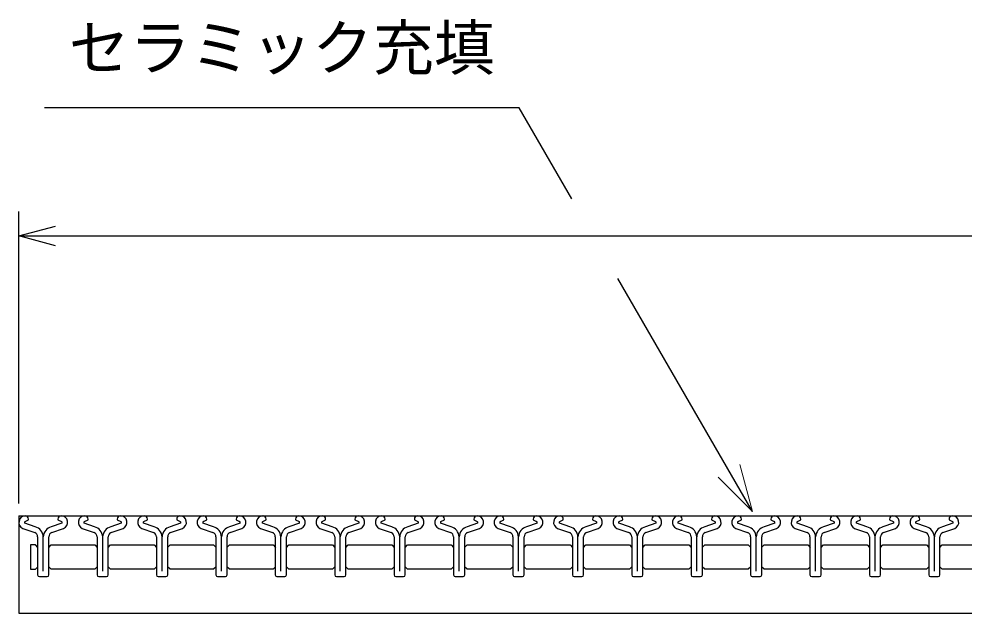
# Model space of a CAD drawing. Units: millimetres, scale not verified. Extents: x -1820 to 1731, y -1282 to 1054.
# Drawn here: x -1419 to -1030.8, y -441.5 to -197.3 of the extents above; entities that cross this region are included whole.
import ezdxf
from ezdxf.enums import TextEntityAlignment as Align

# ---------------------------------------------------------------- set-up
doc = ezdxf.new("R2010")
doc.units = ezdxf.units.MM
doc.header["$LTSCALE"] = 10
for name, color, linetype, lineweight in [('0_2', 150, 'Continuous', 25), ('16', 3, 'Continuous', 25), ('22', 2, 'Continuous', 25)]:
    doc.layers.add(name, color=color, linetype=linetype, lineweight=lineweight)
doc.styles.add('ベクトル', font='')
doc.styles.get('ベクトル').set_extended_font_data('ベクトル')

msp = doc.modelspace()

# ---------------------------------------------------------------- linework, layer by layer
at = {"layer": '0_2', "color": 4}
for p, q in [((-1213.55, -233.77), (-1408.55, -233.77)), ((-1191.93, -271.22), (-1213.55, -233.77)), ((-1117.72, -399.76), (-1173.03, -303.96))]:
    msp.add_line(p, q, dxfattribs=at)
at = {"layer": '0_2', "color": 4, "lineweight": 13}
for p, q in [((-1117.72, -399.76), (-1122.9, -380.44)), ((-1131.86, -385.61), (-1117.72, -399.76))]:
    msp.add_line(p, q, dxfattribs=at)
at = {"layer": '16'}
for p, q in [((-1419, -401.5), (-423, -401.5)), ((-1419, -401.5), (-1419, -441.5)), ((-1416.46, -403.81), (-1415.02, -403.11)), ((-1415.02, -403.11), (-1415.02, -402.88)), ((-1403, -402.88), (-1403, -403.11)), ((-1403, -403.11), (-1401.56, -403.81)), ((-1392.06, -403.81), (-1390.62, -403.11)), ((-1390.62, -403.11), (-1390.62, -402.88)), ((-1378.6, -402.88), (-1378.6, -403.11)), ((-1378.6, -403.11), (-1377.16, -403.81)), ((-1367.66, -403.81), (-1366.22, -403.11)), ((-1366.22, -403.11), (-1366.22, -402.88)), ((-1354.2, -402.88), (-1354.2, -403.11)), ((-1354.2, -403.11), (-1352.76, -403.81)), ((-1343.26, -403.81), (-1341.82, -403.11)), ((-1341.82, -403.11), (-1341.82, -402.88)), ((-1329.8, -402.88), (-1329.8, -403.11)), ((-1329.8, -403.11), (-1328.36, -403.81)), ((-1318.86, -403.81), (-1317.42, -403.11)), ((-1317.42, -403.11), (-1317.42, -402.88)), ((-1305.4, -402.88), (-1305.4, -403.11)), ((-1305.4, -403.11), (-1303.96, -403.81)), ((-1294.46, -403.81), (-1293.02, -403.11)), ((-1293.02, -403.11), (-1293.02, -402.88)), ((-1281, -402.88), (-1281, -403.11)), ((-1281, -403.11), (-1279.56, -403.81)), ((-1270.06, -403.81), (-1268.62, -403.11)), ((-1268.62, -403.11), (-1268.62, -402.88)), ((-1256.6, -402.88), (-1256.6, -403.11)), ((-1256.6, -403.11), (-1255.16, -403.81)), ((-1245.66, -403.81), (-1244.22, -403.11)), ((-1244.22, -403.11), (-1244.22, -402.88)), ((-1232.2, -402.88), (-1232.2, -403.11)), ((-1232.2, -403.11), (-1230.76, -403.81)), ((-1221.26, -403.81), (-1219.82, -403.11)), ((-1219.82, -403.11), (-1219.82, -402.88)), ((-1207.8, -402.88), (-1207.8, -403.11)), ((-1207.8, -403.11), (-1206.36, -403.81)), ((-1196.86, -403.81), (-1195.42, -403.11)), ((-1195.42, -403.11), (-1195.42, -402.88)), ((-1183.4, -402.88), (-1183.4, -403.11)), ((-1183.4, -403.11), (-1181.96, -403.81)), ((-1172.46, -403.81), (-1171.02, -403.11)), ((-1171.02, -403.11), (-1171.02, -402.88)), ((-1159, -402.88), (-1159, -403.11)), ((-1159, -403.11), (-1157.56, -403.81)), ((-1148.06, -403.81), (-1146.62, -403.11)), ((-1146.62, -403.11), (-1146.62, -402.88)), ((-1134.6, -402.88), (-1134.6, -403.11)), ((-1134.6, -403.11), (-1133.16, -403.81)), ((-1123.66, -403.81), (-1122.22, -403.11)), ((-1122.22, -403.11), (-1122.22, -402.88)), ((-1110.2, -402.88), (-1110.2, -403.11)), ((-1110.2, -403.11), (-1108.76, -403.81)), ((-1099.26, -403.81), (-1097.82, -403.11)), ((-1097.82, -403.11), (-1097.82, -402.88)), ((-1085.8, -402.88), (-1085.8, -403.11)), ((-1085.8, -403.11), (-1084.36, -403.81)), ((-1074.86, -403.81), (-1073.42, -403.11)), ((-1073.42, -403.11), (-1073.42, -402.88)), ((-1061.4, -402.88), (-1061.4, -403.11)), ((-1061.4, -403.11), (-1059.96, -403.81)), ((-1050.46, -403.81), (-1049.02, -403.11)), ((-1049.02, -403.11), (-1049.02, -402.88)), ((-1037, -402.88), (-1037, -403.11)), ((-1037, -403.11), (-1035.56, -403.81)), ((-1417.38, -406.68), (-1412.51, -408.39)), ((-1412.3, -406.03), (-1416.62, -404.51)), ((-1401.4, -404.51), (-1405.72, -406.03)), ((-1405.51, -408.39), (-1400.64, -406.68)), ((-1392.98, -406.68), (-1388.11, -408.39)), ((-1387.9, -406.03), (-1392.22, -404.51)), ((-1377, -404.51), (-1381.32, -406.03)), ((-1381.11, -408.39), (-1376.24, -406.68)), ((-1368.58, -406.68), (-1363.71, -408.39)), ((-1363.5, -406.03), (-1367.82, -404.51)), ((-1352.6, -404.51), (-1356.92, -406.03)), ((-1356.71, -408.39), (-1351.84, -406.68)), ((-1344.18, -406.68), (-1339.31, -408.39)), ((-1339.1, -406.03), (-1343.42, -404.51)), ((-1328.2, -404.51), (-1332.52, -406.03)), ((-1332.31, -408.39), (-1327.44, -406.68)), ((-1319.78, -406.68), (-1314.91, -408.39)), ((-1314.7, -406.03), (-1319.02, -404.51)), ((-1303.8, -404.51), (-1308.12, -406.03)), ((-1307.91, -408.39), (-1303.04, -406.68)), ((-1295.38, -406.68), (-1290.51, -408.39)), ((-1290.3, -406.03), (-1294.62, -404.51)), ((-1279.4, -404.51), (-1283.72, -406.03)), ((-1283.51, -408.39), (-1278.64, -406.68)), ((-1270.98, -406.68), (-1266.11, -408.39)), ((-1265.9, -406.03), (-1270.22, -404.51)), ((-1255, -404.51), (-1259.32, -406.03)), ((-1259.11, -408.39), (-1254.24, -406.68)), ((-1246.58, -406.68), (-1241.71, -408.39)), ((-1241.5, -406.03), (-1245.82, -404.51)), ((-1230.6, -404.51), (-1234.92, -406.03)), ((-1234.71, -408.39), (-1229.84, -406.68)), ((-1222.18, -406.68), (-1217.31, -408.39)), ((-1217.1, -406.03), (-1221.42, -404.51)), ((-1206.2, -404.51), (-1210.52, -406.03)), ((-1210.31, -408.39), (-1205.44, -406.68)), ((-1197.78, -406.68), (-1192.91, -408.39)), ((-1192.7, -406.03), (-1197.02, -404.51)), ((-1181.8, -404.51), (-1186.12, -406.03)), ((-1185.91, -408.39), (-1181.04, -406.68)), ((-1173.38, -406.68), (-1168.51, -408.39)), ((-1168.3, -406.03), (-1172.62, -404.51)), ((-1157.4, -404.51), (-1161.72, -406.03)), ((-1161.51, -408.39), (-1156.64, -406.68)), ((-1148.98, -406.68), (-1144.11, -408.39)), ((-1143.9, -406.03), (-1148.22, -404.51)), ((-1133, -404.51), (-1137.32, -406.03)), ((-1137.11, -408.39), (-1132.24, -406.68)), ((-1124.58, -406.68), (-1119.71, -408.39)), ((-1119.5, -406.03), (-1123.82, -404.51)), ((-1108.6, -404.51), (-1112.92, -406.03)), ((-1112.71, -408.39), (-1107.84, -406.68)), ((-1100.18, -406.68), (-1095.31, -408.39)), ((-1095.1, -406.03), (-1099.42, -404.51)), ((-1084.2, -404.51), (-1088.52, -406.03)), ((-1088.31, -408.39), (-1083.44, -406.68)), ((-1075.78, -406.68), (-1070.91, -408.39)), ((-1070.7, -406.03), (-1075.02, -404.51)), ((-1059.8, -404.51), (-1064.12, -406.03)), ((-1063.91, -408.39), (-1059.04, -406.68)), ((-1051.38, -406.68), (-1046.51, -408.39)), ((-1046.3, -406.03), (-1050.62, -404.51)), ((-1035.4, -404.51), (-1039.72, -406.03)), ((-1039.51, -408.39), (-1034.64, -406.68)), ((-1411.31, -410.09), (-1411.31, -425.81)), ((-1409, -424.21), (-1409, -410.14)), ((-1406.71, -425.81), (-1406.71, -410.09)), ((-1386.91, -410.09), (-1386.91, -425.81)), ((-1384.6, -424.21), (-1384.6, -410.14)), ((-1382.31, -425.81), (-1382.31, -410.09)), ((-1362.51, -410.09), (-1362.51, -425.81)), ((-1360.2, -424.21), (-1360.2, -410.14)), ((-1357.91, -425.81), (-1357.91, -410.09)), ((-1338.11, -410.09), (-1338.11, -425.81)), ((-1335.8, -424.21), (-1335.8, -410.14)), ((-1333.51, -425.81), (-1333.51, -410.09)), ((-1313.71, -410.09), (-1313.71, -425.81)), ((-1311.4, -424.21), (-1311.4, -410.14)), ((-1309.11, -425.81), (-1309.11, -410.09)), ((-1289.31, -410.09), (-1289.31, -425.81)), ((-1287, -424.21), (-1287, -410.14)), ((-1284.71, -425.81), (-1284.71, -410.09)), ((-1264.91, -410.09), (-1264.91, -425.81)), ((-1262.6, -424.21), (-1262.6, -410.14)), ((-1260.31, -425.81), (-1260.31, -410.09)), ((-1240.51, -410.09), (-1240.51, -425.81)), ((-1238.2, -424.21), (-1238.2, -410.14)), ((-1235.91, -425.81), (-1235.91, -410.09)), ((-1216.11, -410.09), (-1216.11, -425.81)), ((-1213.8, -424.21), (-1213.8, -410.14)), ((-1211.51, -425.81), (-1211.51, -410.09)), ((-1191.71, -410.09), (-1191.71, -425.81)), ((-1189.4, -424.21), (-1189.4, -410.14)), ((-1187.11, -425.81), (-1187.11, -410.09)), ((-1167.31, -410.09), (-1167.31, -425.81)), ((-1165, -424.21), (-1165, -410.14)), ((-1162.71, -425.81), (-1162.71, -410.09)), ((-1142.91, -410.09), (-1142.91, -425.81)), ((-1140.6, -424.21), (-1140.6, -410.14)), ((-1138.31, -425.81), (-1138.31, -410.09)), ((-1118.51, -410.09), (-1118.51, -425.81)), ((-1116.2, -424.21), (-1116.2, -410.14)), ((-1113.91, -425.81), (-1113.91, -410.09)), ((-1094.11, -410.09), (-1094.11, -425.81)), ((-1091.8, -424.21), (-1091.8, -410.14)), ((-1089.51, -425.81), (-1089.51, -410.09)), ((-1069.71, -410.09), (-1069.71, -425.81)), ((-1067.4, -424.21), (-1067.4, -410.14)), ((-1065.11, -425.81), (-1065.11, -410.09)), ((-1045.31, -410.09), (-1045.31, -425.81)), ((-1043, -424.21), (-1043, -410.14)), ((-1040.71, -425.81), (-1040.71, -410.09)), ((-1412.25, -413.5), (-1414.25, -413.5)), ((-1414.25, -413.5), (-1414.25, -423.5)), ((-1411.25, -414.5), (-1412.25, -413.5)), ((-1406.75, -414.5), (-1405.75, -413.5)), ((-1405.75, -413.5), (-1387.85, -413.5)), ((-1387.85, -413.5), (-1386.85, -414.5)), ((-1382.35, -414.5), (-1381.35, -413.5)), ((-1381.35, -413.5), (-1363.45, -413.5)), ((-1363.45, -413.5), (-1362.45, -414.5)), ((-1357.95, -414.5), (-1356.95, -413.5)), ((-1356.95, -413.5), (-1339.05, -413.5)), ((-1339.05, -413.5), (-1338.05, -414.5)), ((-1333.55, -414.5), (-1332.55, -413.5)), ((-1332.55, -413.5), (-1314.65, -413.5)), ((-1314.65, -413.5), (-1313.65, -414.5)), ((-1309.15, -414.5), (-1308.15, -413.5)), ((-1308.15, -413.5), (-1290.25, -413.5)), ((-1290.25, -413.5), (-1289.25, -414.5)), ((-1284.75, -414.5), (-1283.75, -413.5)), ((-1283.75, -413.5), (-1265.85, -413.5)), ((-1265.85, -413.5), (-1264.85, -414.5)), ((-1260.35, -414.5), (-1259.35, -413.5)), ((-1259.35, -413.5), (-1241.45, -413.5)), ((-1241.45, -413.5), (-1240.45, -414.5)), ((-1235.95, -414.5), (-1234.95, -413.5)), ((-1234.95, -413.5), (-1217.05, -413.5)), ((-1217.05, -413.5), (-1216.05, -414.5)), ((-1211.55, -414.5), (-1210.55, -413.5)), ((-1210.55, -413.5), (-1192.65, -413.5)), ((-1192.65, -413.5), (-1191.65, -414.5)), ((-1187.15, -414.5), (-1186.15, -413.5)), ((-1186.15, -413.5), (-1168.25, -413.5)), ((-1168.25, -413.5), (-1167.25, -414.5)), ((-1162.75, -414.5), (-1161.75, -413.5)), ((-1161.75, -413.5), (-1143.85, -413.5)), ((-1143.85, -413.5), (-1142.85, -414.5)), ((-1138.35, -414.5), (-1137.35, -413.5)), ((-1137.35, -413.5), (-1119.45, -413.5)), ((-1119.45, -413.5), (-1118.45, -414.5)), ((-1113.95, -414.5), (-1112.95, -413.5)), ((-1112.95, -413.5), (-1095.05, -413.5)), ((-1095.05, -413.5), (-1094.05, -414.5)), ((-1089.55, -414.5), (-1088.55, -413.5)), ((-1088.55, -413.5), (-1070.65, -413.5)), ((-1070.65, -413.5), (-1069.65, -414.5)), ((-1065.15, -414.5), (-1064.15, -413.5)), ((-1064.15, -413.5), (-1046.25, -413.5)), ((-1046.25, -413.5), (-1045.25, -414.5)), ((-1040.75, -414.5), (-1039.75, -413.5)), ((-1039.75, -413.5), (-1021.85, -413.5)), ((-1412.25, -423.5), (-1411.25, -422.5)), ((-1405.75, -423.5), (-1406.75, -422.5)), ((-1386.85, -422.5), (-1387.85, -423.5)), ((-1381.35, -423.5), (-1382.35, -422.5)), ((-1362.45, -422.5), (-1363.45, -423.5)), ((-1356.95, -423.5), (-1357.95, -422.5)), ((-1338.05, -422.5), (-1339.05, -423.5)), ((-1332.55, -423.5), (-1333.55, -422.5)), ((-1313.65, -422.5), (-1314.65, -423.5)), ((-1308.15, -423.5), (-1309.15, -422.5)), ((-1289.25, -422.5), (-1290.25, -423.5)), ((-1283.75, -423.5), (-1284.75, -422.5)), ((-1264.85, -422.5), (-1265.85, -423.5)), ((-1259.35, -423.5), (-1260.35, -422.5)), ((-1240.45, -422.5), (-1241.45, -423.5)), ((-1234.95, -423.5), (-1235.95, -422.5)), ((-1216.05, -422.5), (-1217.05, -423.5)), ((-1210.55, -423.5), (-1211.55, -422.5)), ((-1191.65, -422.5), (-1192.65, -423.5)), ((-1186.15, -423.5), (-1187.15, -422.5)), ((-1167.25, -422.5), (-1168.25, -423.5)), ((-1161.75, -423.5), (-1162.75, -422.5)), ((-1142.85, -422.5), (-1143.85, -423.5)), ((-1137.35, -423.5), (-1138.35, -422.5)), ((-1118.45, -422.5), (-1119.45, -423.5)), ((-1112.95, -423.5), (-1113.95, -422.5)), ((-1094.05, -422.5), (-1095.05, -423.5)), ((-1088.55, -423.5), (-1089.55, -422.5)), ((-1069.65, -422.5), (-1070.65, -423.5)), ((-1064.15, -423.5), (-1065.15, -422.5)), ((-1045.25, -422.5), (-1046.25, -423.5)), ((-1039.75, -423.5), (-1040.75, -422.5)), ((-1414.25, -423.5), (-1412.25, -423.5)), ((-1410.61, -426.51), (-1407.41, -426.51)), ((-1387.85, -423.5), (-1405.75, -423.5)), ((-1386.21, -426.51), (-1383.01, -426.51)), ((-1363.45, -423.5), (-1381.35, -423.5)), ((-1361.81, -426.51), (-1358.61, -426.51)), ((-1339.05, -423.5), (-1356.95, -423.5)), ((-1337.41, -426.51), (-1334.21, -426.51)), ((-1314.65, -423.5), (-1332.55, -423.5)), ((-1313.01, -426.51), (-1309.81, -426.51)), ((-1290.25, -423.5), (-1308.15, -423.5)), ((-1288.61, -426.51), (-1285.41, -426.51)), ((-1265.85, -423.5), (-1283.75, -423.5)), ((-1264.21, -426.51), (-1261.01, -426.51)), ((-1241.45, -423.5), (-1259.35, -423.5)), ((-1239.81, -426.51), (-1236.61, -426.51)), ((-1217.05, -423.5), (-1234.95, -423.5)), ((-1215.41, -426.51), (-1212.21, -426.51)), ((-1192.65, -423.5), (-1210.55, -423.5)), ((-1191.01, -426.51), (-1187.81, -426.51)), ((-1168.25, -423.5), (-1186.15, -423.5)), ((-1166.61, -426.51), (-1163.41, -426.51)), ((-1143.85, -423.5), (-1161.75, -423.5)), ((-1142.21, -426.51), (-1139.01, -426.51)), ((-1119.45, -423.5), (-1137.35, -423.5)), ((-1117.81, -426.51), (-1114.61, -426.51)), ((-1095.05, -423.5), (-1112.95, -423.5)), ((-1093.41, -426.51), (-1090.21, -426.51)), ((-1070.65, -423.5), (-1088.55, -423.5)), ((-1069.01, -426.51), (-1065.81, -426.51)), ((-1046.25, -423.5), (-1064.15, -423.5)), ((-1044.61, -426.51), (-1041.41, -426.51)), ((-1021.85, -423.5), (-1039.75, -423.5)), ((-1419, -441.5), (-423, -441.5))]:
    msp.add_line(p, q, dxfattribs=at)
for centre, radius, start, end in [((-1416.31, -404.2), 2.7, 90.98, 246.68), ((-1416.47, -402.95), 1.45, 2.5, 85.55), ((-1401.55, -402.95), 1.45, 94.45, 177.5), ((-1401.71, -404.2), 2.7, 293.32, 89.02), ((-1391.91, -404.2), 2.7, 90.98, 246.68), ((-1392.07, -402.95), 1.45, 2.5, 85.55), ((-1377.15, -402.95), 1.45, 94.45, 177.5), ((-1377.31, -404.2), 2.7, 293.32, 89.02), ((-1367.51, -404.2), 2.7, 90.98, 246.68), ((-1367.67, -402.95), 1.45, 2.5, 85.55), ((-1352.75, -402.95), 1.45, 94.45, 177.5), ((-1352.91, -404.2), 2.7, 293.32, 89.02), ((-1343.11, -404.2), 2.7, 90.98, 246.68), ((-1343.27, -402.95), 1.45, 2.5, 85.55), ((-1328.35, -402.95), 1.45, 94.45, 177.5), ((-1328.51, -404.2), 2.7, 293.32, 89.02), ((-1318.71, -404.2), 2.7, 90.98, 246.68), ((-1318.87, -402.95), 1.45, 2.5, 85.55), ((-1303.95, -402.95), 1.45, 94.45, 177.5), ((-1304.11, -404.2), 2.7, 293.32, 89.02), ((-1294.31, -404.2), 2.7, 90.98, 246.68), ((-1294.47, -402.95), 1.45, 2.5, 85.55), ((-1279.55, -402.95), 1.45, 94.45, 177.5), ((-1279.71, -404.2), 2.7, 293.32, 89.02), ((-1269.91, -404.2), 2.7, 90.98, 246.68), ((-1270.07, -402.95), 1.45, 2.5, 85.55), ((-1255.15, -402.95), 1.45, 94.45, 177.5), ((-1255.31, -404.2), 2.7, 293.32, 89.02), ((-1245.51, -404.2), 2.7, 90.98, 246.68), ((-1245.67, -402.95), 1.45, 2.5, 85.55), ((-1230.75, -402.95), 1.45, 94.45, 177.5), ((-1230.91, -404.2), 2.7, 293.32, 89.02), ((-1221.11, -404.2), 2.7, 90.98, 246.68), ((-1221.27, -402.95), 1.45, 2.5, 85.55), ((-1206.35, -402.95), 1.45, 94.45, 177.5), ((-1206.51, -404.2), 2.7, 293.32, 89.02), ((-1196.71, -404.2), 2.7, 90.98, 246.68), ((-1196.87, -402.95), 1.45, 2.5, 85.55), ((-1181.95, -402.95), 1.45, 94.45, 177.5), ((-1182.11, -404.2), 2.7, 293.32, 89.02), ((-1172.31, -404.2), 2.7, 90.98, 246.68), ((-1172.47, -402.95), 1.45, 2.5, 85.55), ((-1157.55, -402.95), 1.45, 94.45, 177.5), ((-1157.71, -404.2), 2.7, 293.32, 89.02), ((-1147.91, -404.2), 2.7, 90.98, 246.68), ((-1148.07, -402.95), 1.45, 2.5, 85.55), ((-1133.15, -402.95), 1.45, 94.45, 177.5), ((-1133.31, -404.2), 2.7, 293.32, 89.02), ((-1123.51, -404.2), 2.7, 90.98, 246.68), ((-1123.67, -402.95), 1.45, 2.5, 85.55), ((-1108.75, -402.95), 1.45, 94.45, 177.5), ((-1108.91, -404.2), 2.7, 293.32, 89.02), ((-1099.11, -404.2), 2.7, 90.98, 246.68), ((-1099.27, -402.95), 1.45, 2.5, 85.55), ((-1084.35, -402.95), 1.45, 94.45, 177.5), ((-1084.51, -404.2), 2.7, 293.32, 89.02), ((-1074.71, -404.2), 2.7, 90.98, 246.68), ((-1074.87, -402.95), 1.45, 2.5, 85.55), ((-1059.95, -402.95), 1.45, 94.45, 177.5), ((-1060.11, -404.2), 2.7, 293.32, 89.02), ((-1050.31, -404.2), 2.7, 90.98, 246.68), ((-1050.47, -402.95), 1.45, 2.5, 85.55), ((-1035.55, -402.95), 1.45, 94.45, 177.5), ((-1035.71, -404.2), 2.7, 293.32, 89.02), ((-1416.29, -404.22), 0.44, 111.91, 222.33), ((-1413.59, -410.44), 4.6, 3.78, 73.7), ((-1404.43, -410.44), 4.6, 106.3, 176.22), ((-1401.73, -404.22), 0.44, 317.67, 68.09), ((-1391.89, -404.22), 0.44, 111.91, 222.33), ((-1389.19, -410.44), 4.6, 3.78, 73.7), ((-1380.03, -410.44), 4.6, 106.3, 176.22), ((-1377.33, -404.22), 0.44, 317.67, 68.09), ((-1367.49, -404.22), 0.44, 111.91, 222.33), ((-1364.79, -410.44), 4.6, 3.78, 73.7), ((-1355.63, -410.44), 4.6, 106.3, 176.22), ((-1352.93, -404.22), 0.44, 317.67, 68.09), ((-1343.09, -404.22), 0.44, 111.91, 222.33), ((-1340.39, -410.44), 4.6, 3.78, 73.7), ((-1331.23, -410.44), 4.6, 106.3, 176.22), ((-1328.53, -404.22), 0.44, 317.67, 68.09), ((-1318.69, -404.22), 0.44, 111.91, 222.33), ((-1315.99, -410.44), 4.6, 3.78, 73.7), ((-1306.83, -410.44), 4.6, 106.3, 176.22), ((-1304.13, -404.22), 0.44, 317.67, 68.09), ((-1294.29, -404.22), 0.44, 111.91, 222.33), ((-1291.59, -410.44), 4.6, 3.78, 73.7), ((-1282.43, -410.44), 4.6, 106.3, 176.22), ((-1279.73, -404.22), 0.44, 317.67, 68.09), ((-1269.89, -404.22), 0.44, 111.91, 222.33), ((-1267.19, -410.44), 4.6, 3.78, 73.7), ((-1258.03, -410.44), 4.6, 106.3, 176.22), ((-1255.33, -404.22), 0.44, 317.67, 68.09), ((-1245.49, -404.22), 0.44, 111.91, 222.33), ((-1242.79, -410.44), 4.6, 3.78, 73.7), ((-1233.63, -410.44), 4.6, 106.3, 176.22), ((-1230.93, -404.22), 0.44, 317.67, 68.09), ((-1221.09, -404.22), 0.44, 111.91, 222.33), ((-1218.39, -410.44), 4.6, 3.78, 73.7), ((-1209.23, -410.44), 4.6, 106.3, 176.22), ((-1206.53, -404.22), 0.44, 317.67, 68.09), ((-1196.69, -404.22), 0.44, 111.91, 222.33), ((-1193.99, -410.44), 4.6, 3.78, 73.7), ((-1184.83, -410.44), 4.6, 106.3, 176.22), ((-1182.13, -404.22), 0.44, 317.67, 68.09), ((-1172.29, -404.22), 0.44, 111.91, 222.33), ((-1169.59, -410.44), 4.6, 3.78, 73.7), ((-1160.43, -410.44), 4.6, 106.3, 176.22), ((-1157.73, -404.22), 0.44, 317.67, 68.09), ((-1147.89, -404.22), 0.44, 111.91, 222.33), ((-1145.19, -410.44), 4.6, 3.78, 73.7), ((-1136.03, -410.44), 4.6, 106.3, 176.22), ((-1133.33, -404.22), 0.44, 317.67, 68.09), ((-1123.49, -404.22), 0.44, 111.91, 222.33), ((-1120.79, -410.44), 4.6, 3.78, 73.7), ((-1111.63, -410.44), 4.6, 106.3, 176.22), ((-1108.93, -404.22), 0.44, 317.67, 68.09), ((-1099.09, -404.22), 0.44, 111.91, 222.33), ((-1096.39, -410.44), 4.6, 3.78, 73.7), ((-1087.23, -410.44), 4.6, 106.3, 176.22), ((-1084.53, -404.22), 0.44, 317.67, 68.09), ((-1074.69, -404.22), 0.44, 111.91, 222.33), ((-1071.99, -410.44), 4.6, 3.78, 73.7), ((-1062.83, -410.44), 4.6, 106.3, 176.22), ((-1060.13, -404.22), 0.44, 317.67, 68.09), ((-1050.29, -404.22), 0.44, 111.91, 222.33), ((-1047.59, -410.44), 4.6, 3.78, 73.7), ((-1038.43, -410.44), 4.6, 106.3, 176.22), ((-1035.73, -404.22), 0.44, 317.67, 68.09), ((-1413.11, -410.09), 1.8, 0, 70.58), ((-1404.91, -410.09), 1.8, 109.42, 180), ((-1388.71, -410.09), 1.8, 0, 70.58), ((-1380.51, -410.09), 1.8, 109.42, 180), ((-1364.31, -410.09), 1.8, 0, 70.58), ((-1356.11, -410.09), 1.8, 109.42, 180), ((-1339.91, -410.09), 1.8, 0, 70.58), ((-1331.71, -410.09), 1.8, 109.42, 180), ((-1315.51, -410.09), 1.8, 0, 70.58), ((-1307.31, -410.09), 1.8, 109.42, 180), ((-1291.11, -410.09), 1.8, 0, 70.58), ((-1282.91, -410.09), 1.8, 109.42, 180), ((-1266.71, -410.09), 1.8, 0, 70.58), ((-1258.51, -410.09), 1.8, 109.42, 180), ((-1242.31, -410.09), 1.8, 0, 70.58), ((-1234.11, -410.09), 1.8, 109.42, 180), ((-1217.91, -410.09), 1.8, 0, 70.58), ((-1209.71, -410.09), 1.8, 109.42, 180), ((-1193.51, -410.09), 1.8, 0, 70.58), ((-1185.31, -410.09), 1.8, 109.42, 180), ((-1169.11, -410.09), 1.8, 0, 70.58), ((-1160.91, -410.09), 1.8, 109.42, 180), ((-1144.71, -410.09), 1.8, 0, 70.58), ((-1136.51, -410.09), 1.8, 109.42, 180), ((-1120.31, -410.09), 1.8, 0, 70.58), ((-1112.11, -410.09), 1.8, 109.42, 180), ((-1095.91, -410.09), 1.8, 0, 70.58), ((-1087.71, -410.09), 1.8, 109.42, 180), ((-1071.51, -410.09), 1.8, 0, 70.58), ((-1063.31, -410.09), 1.8, 109.42, 180), ((-1047.11, -410.09), 1.8, 0, 70.58), ((-1038.91, -410.09), 1.8, 109.42, 180), ((-1410.61, -425.81), 0.7, 180, 270), ((-1407.41, -425.81), 0.7, 270, 0), ((-1386.21, -425.81), 0.7, 180, 270), ((-1383.01, -425.81), 0.7, 270, 0), ((-1361.81, -425.81), 0.7, 180, 270), ((-1358.61, -425.81), 0.7, 270, 0), ((-1337.41, -425.81), 0.7, 180, 270), ((-1334.21, -425.81), 0.7, 270, 0), ((-1313.01, -425.81), 0.7, 180, 270), ((-1309.81, -425.81), 0.7, 270, 0), ((-1288.61, -425.81), 0.7, 180, 270), ((-1285.41, -425.81), 0.7, 270, 0), ((-1264.21, -425.81), 0.7, 180, 270), ((-1261.01, -425.81), 0.7, 270, 0), ((-1239.81, -425.81), 0.7, 180, 270), ((-1236.61, -425.81), 0.7, 270, 0), ((-1215.41, -425.81), 0.7, 180, 270), ((-1212.21, -425.81), 0.7, 270, 0), ((-1191.01, -425.81), 0.7, 180, 270), ((-1187.81, -425.81), 0.7, 270, 0), ((-1166.61, -425.81), 0.7, 180, 270), ((-1163.41, -425.81), 0.7, 270, 0), ((-1142.21, -425.81), 0.7, 180, 270), ((-1139.01, -425.81), 0.7, 270, 0), ((-1117.81, -425.81), 0.7, 180, 270), ((-1114.61, -425.81), 0.7, 270, 0), ((-1093.41, -425.81), 0.7, 180, 270), ((-1090.21, -425.81), 0.7, 270, 0), ((-1069.01, -425.81), 0.7, 180, 270), ((-1065.81, -425.81), 0.7, 270, 0), ((-1044.61, -425.81), 0.7, 180, 270), ((-1041.41, -425.81), 0.7, 270, 0)]:
    msp.add_arc(centre, radius, start, end, dxfattribs=at)
at = {"layer": '22', "color": 4}
for p, q in [((-1419, -396.5), (-1419, -276.5)), ((-1419, -286.5), (-1404, -282.5)), ((-1404, -290.5), (-1419, -286.5)), ((-1419, -286.5), (-423, -286.5))]:
    msp.add_line(p, q, dxfattribs=at)

# ---------------------------------------------------------------- texts
at = {"layer": '0_2', "color": 2, "style": 'ベクトル'}
msp.add_text('セラミック充填', height=18.33, dxfattribs=at).set_placement((-1223.55, -223.77), align=Align.BOTTOM_RIGHT)

doc.saveas('drawing.dxf')
